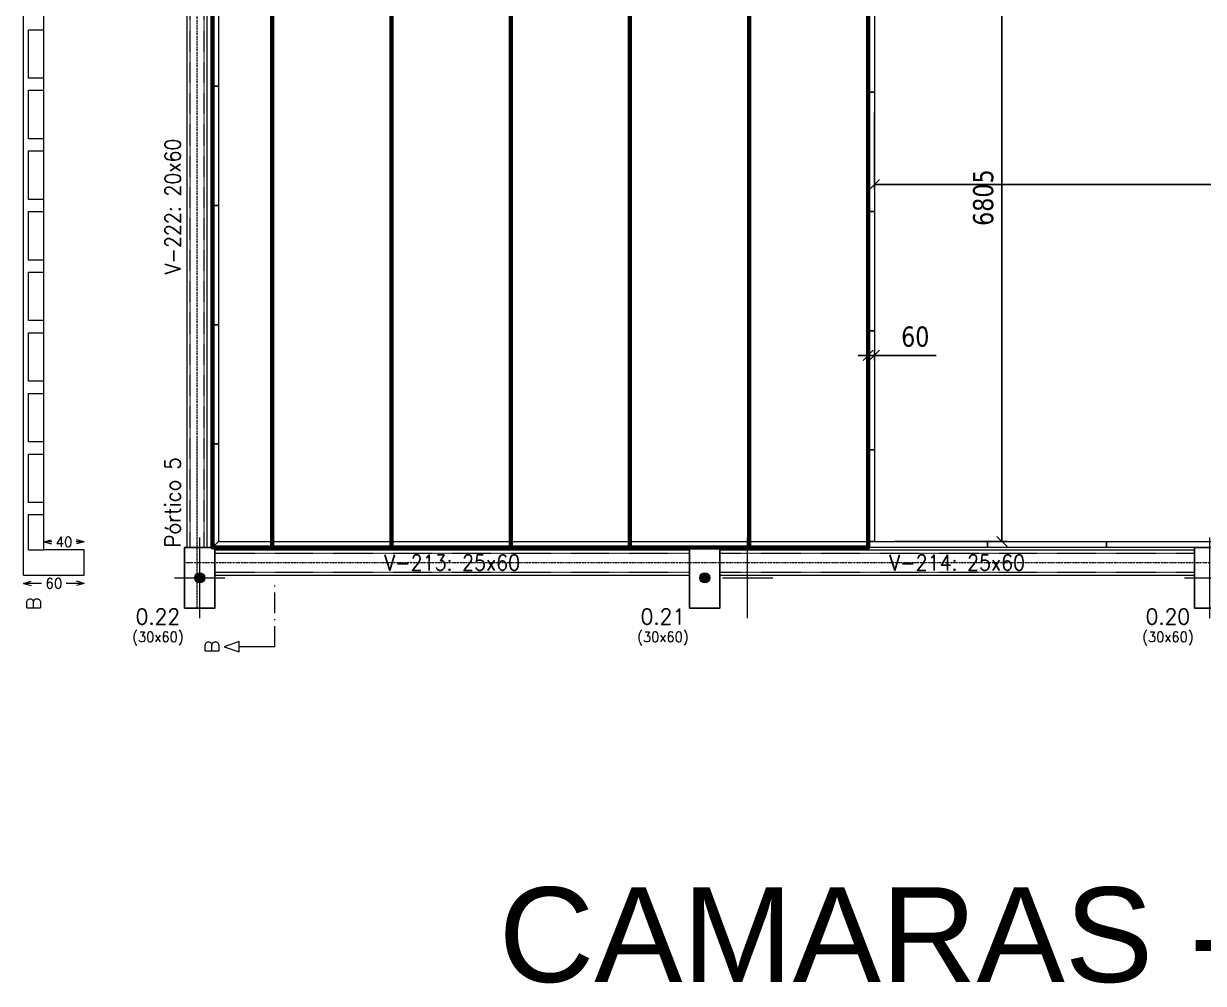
# Model space of a CAD drawing. Header units: millimetres. Extents: x 740136 to 774288, y 84630 to 126345.
# Drawn here: x 754598 to 766280, y 84630 to 94130 of the extents above; entities that cross this region are included whole.
import ezdxf
from ezdxf.enums import TextEntityAlignment as Align

# ---------------------------------------------------------------- set-up
doc = ezdxf.new("R2010")
doc.units = ezdxf.units.MM
doc.linetypes.add('CYPE_RAYAPUNTO', pattern=[0.4125, 0.2025, -0.105, 0, -0.105])
doc.linetypes.add('TRAZO_INTERIOR_VIGA', pattern=[0.1875, 0.125, -0.0625])
for name, color, linetype, lineweight in [('COTAS', 121, 'Continuous', 0), ('OT_SECC_FORJ', 7, 'Continuous', 15), ('PILAR_DIM', 7, 'Continuous', 9), ('PILAR_EJES', 1, 'Continuous', 0), ('PILAR_REF', 7, 'Continuous', 9), ('PUNTO_FIJO', 1, 'Continuous', 0), ('VIG_CARAS', 5, 'Continuous', 9), ('VIG_DIM_VIGAS', 7, 'Continuous', 9), ('VIG_EJES', 1, 'Continuous', 0), ('VIG_INT_DESC', 7, 'Continuous', 0), ('VIG_REF_PORTICOS', 3, 'Continuous', 9)]:
    doc.layers.add(name, color=color, linetype=linetype, lineweight=lineweight)
doc.layers.add('PILAR_HORMIGON', color=5, linetype='Continuous')
doc.styles.add('CYPETXT', font='romans__.ttf', dxfattribs={"height": 0.2})
doc.styles.add('FER08', font='verdana.ttf', dxfattribs={"width": 0.8})
doc.styles.get("Standard").update_dxf_attribs({"font": 'arial.ttf'})
doc.dimstyles.new('ESC1-100', dxfattribs={"dimscale": 100, "dimtxt": 2, "dimasz": 1, "dimexe": 0.5, "dimexo": 2, "dimgap": 0.8, "dimtad": 1, "dimdec": 0, "dimzin": 0, "dimdsep": 46, "dimtxsty": 'FER08', "dimblk1": 'OBLIQUE', "dimblk2": 'OBLIQUE', "dimsah": 1, "dimcen": 0.09, "dimclrd": 256, "dimclre": 256, "dimclrt": 80, "dimadec": 0, "dimazin": 0, "dimtfac": 1, "dimtdec": 4, "dimtmove": 0, "dimatfit": 3, "dimldrblk": 'OBLIQUE', "dimfxl": 1, "dimtolj": 1, "dimtzin": 0, "dimarcsym": 0})

# ---------------------------------------------------------------- blocks, each defined once
blk = doc.blocks.new('Ejes del pilar')
at = {"layer": 'PILAR_EJES'}
for p, q in [((0, -0.5), (0, 0.5)), ((-0.5, 0), (0.5, 0))]:
    blk.add_line(p, q, dxfattribs=at)
blk = doc.blocks.new('Punto fijo Centro')
at = {"layer": 'PUNTO_FIJO'}
h = blk.add_hatch(color=256, dxfattribs=at)
edge = h.paths.add_edge_path(flags=0)
edge.add_arc((0, 0), 0.0005, 0, 360)
blk.add_circle((0, 0), 0.0005, dxfattribs=at)
blk = doc.blocks.new('_OBLIQUE')
at = {"color": 0, "linetype": 'ByBlock'}
blk.add_line((-0.5, -0.5), (0.5, 0.5), dxfattribs=at)
blk = doc.blocks.new('*D461')
at = {"layer": 'COTAS', "lineweight": -2, "transparency": 16777216}
for p, q in [((771162.1078083949, 93635.03692087777), (771162.1078083949, 92485.76098600577)), ((763021.5078083946, 93249.46077494098), (763021.5078083946, 92485.76098600577)), ((763021.5078083946, 92535.76098600577), (771162.1078083949, 92535.76098600577))]:
    blk.add_line(p, q, dxfattribs=at)
at = {"layer": 'Defpoints', "color": 0, "lineweight": 70, "transparency": 16777216}
for p in [(771162.1078083949, 93835.03692087777), (763021.5078083946, 93449.46077494098), (771162.1078083949, 92535.76098600577)]:
    blk.add_point(p, dxfattribs=at)
at = {"layer": 'COTAS', "lineweight": -2, "transparency": 16777216, "xscale": 100, "yscale": 100, "zscale": 100, "rotation": 180}
blk.add_blockref('_OBLIQUE', (763021.5078083946, 92535.76098600577), dxfattribs=at)
at = {"layer": 'COTAS', "lineweight": -2, "transparency": 16777216, "xscale": 100, "yscale": 100, "zscale": 100}
blk.add_blockref('_OBLIQUE', (771162.1078083949, 92535.76098600577), dxfattribs=at)
at = {"layer": 'COTAS', "color": 80, "lineweight": 5, "transparency": 16777216, "insert": (767091.8078083948, 92720.32780937717), "char_height": 200, "attachment_point": 5, "style": 'FER08'}
blk.add_mtext('\\A1;8141', dxfattribs=at)
blk = doc.blocks.new('*D474')
at = {"layer": 'COTAS', "lineweight": -2, "transparency": 16777216}
for p, q in [((762961.4478083947, 90889.46077494098), (762961.4478083947, 90796.11237231403)), ((763021.5078083946, 90889.46077494098), (763021.5078083946, 90796.11237231403)), ((762961.4478083947, 90846.11237231403), (762861.4478083947, 90846.11237231403)), ((762961.4478083947, 90846.11237231403), (763021.5078083946, 90846.11237231403)), ((763021.5078083946, 90846.11237231403), (763632.0920931494, 90846.11237231403))]:
    blk.add_line(p, q, dxfattribs=at)
at = {"layer": 'Defpoints', "color": 0, "lineweight": 70, "transparency": 16777216}
for p in [(762961.4478083947, 91089.46077494098), (763021.5078083946, 91089.46077494098), (763021.5078083946, 90846.11237231403)]:
    blk.add_point(p, dxfattribs=at)
at = {"layer": 'COTAS', "lineweight": -2, "transparency": 16777216, "xscale": 100, "yscale": 100, "zscale": 100}
blk.add_blockref('_OBLIQUE', (762961.4478083947, 90846.11237231403), dxfattribs=at)
at = {"layer": 'COTAS', "lineweight": -2, "transparency": 16777216, "xscale": 100, "yscale": 100, "zscale": 100, "rotation": 180}
blk.add_blockref('_OBLIQUE', (763021.5078083946, 90846.11237231403), dxfattribs=at)
at = {"layer": 'COTAS', "color": 80, "lineweight": 70, "transparency": 16777216, "insert": (763426.7999507721, 91030.20908151484), "char_height": 200, "attachment_point": 5, "style": 'FER08'}
blk.add_mtext('\\A1;60', dxfattribs=at)
blk = doc.blocks.new('*D475')
at = {"layer": 'COTAS', "lineweight": -2, "transparency": 16777216}
for p, q in [((763221.5078083946, 95809.46077494098), (764335.3340381887, 95809.46077494098)), ((764285.3340381887, 95809.46077494098), (764285.3340381887, 89004.52117818355)), ((763221.5078083946, 89004.52117818355), (764335.3340381887, 89004.52117818355))]:
    blk.add_line(p, q, dxfattribs=at)
at = {"layer": 'Defpoints', "color": 0, "lineweight": 70, "transparency": 16777216}
for p in [(763021.5078083946, 95809.46077494098), (763021.5078083946, 89004.52117818355), (764285.3340381887, 89004.52117818355)]:
    blk.add_point(p, dxfattribs=at)
at = {"layer": 'COTAS', "lineweight": -2, "transparency": 16777216, "xscale": 100, "yscale": 100, "zscale": 100}
for p, rotation in [((764285.3340381887, 95809.46077494098), 90), ((764285.3340381887, 89004.52117818355), 270)]:
    blk.add_blockref('_OBLIQUE', p, dxfattribs=dict(at, rotation=rotation))
at = {"layer": 'COTAS', "color": 80, "lineweight": 70, "transparency": 16777216, "insert": (764100.7672148173, 92406.99097656239), "char_height": 200, "attachment_point": 5, "rotation": 90, "style": 'FER08'}
blk.add_mtext('\\A1;6805', dxfattribs=at)

msp = doc.modelspace()

# ---------------------------------------------------------------- linework, layer by layer
at = {"layer": 'COTAS', "color": 4, "lineweight": 5}
msp.add_line((763021.5078083946, 93449.46077494098), (762961.4478083947, 93449.46077494098), dxfattribs=at)
at = {"layer": 'COTAS', "color": 1, "lineweight": 70}
for points in [[(756467.0408264232, 95869.52023548032), (757060.5478083944, 95869.52023548032), (757060.5478083944, 88944.46117818361), (756467.0408264232, 88944.46117818361)], [(757060.5478083944, 95809.46077494098), (758240.5478083944, 95809.46077494098), (758240.5478083944, 88944.46117818361), (757060.5478083944, 88944.46117818361)], [(758240.7278083945, 95809.46077494098), (759420.7278083945, 95809.46077494098), (759420.7278083945, 88944.46117818361), (758240.7278083945, 88944.46117818361)], [(759420.9078083945, 95809.46077494098), (760600.9078083945, 95809.46077494098), (760600.9078083945, 88944.46117818361), (759420.9078083945, 88944.46117818361)], [(760601.0878083946, 95809.46077494098), (761781.0878083946, 95809.46077494098), (761781.0878083946, 88944.46117818361), (760601.0878083946, 88944.46117818361)], [(761781.0878083946, 95809.46077494098), (762961.0878083946, 95809.46077494098), (762961.0878083946, 88944.46117818361), (761781.0878083946, 88944.46117818361)]]:
    msp.add_lwpolyline(points, close=True, dxfattribs=at)
at = {"layer": 'COTAS', "color": 2, "lineweight": 5}
for points in [[(756466.8608264232, 93509.70077494091), (756466.8608264232, 94689.70077494091), (756526.9208264231, 94689.70077494091), (756526.9208264231, 93509.52077494086)], [(756466.8608264232, 92329.52077494086), (756466.8608264232, 93509.52077494086), (756526.9208264231, 93509.52077494086), (756526.9208264231, 92329.3407749408)], [(756466.8608264232, 91149.3407749408), (756466.8608264232, 92329.3407749408), (756526.9208264231, 92329.3407749408), (756526.9208264231, 91149.16077494076)], [(756466.8608264232, 89969.16077494076), (756466.8608264232, 91149.16077494076), (756526.9208264231, 91149.16077494076), (756526.9208264231, 89968.9807749407)], [(756466.8608264232, 88944.46117818361), (756466.8608264232, 89968.9807749407), (756526.9208264231, 89968.9807749407), (756526.9208264231, 89004.52117818355)], [(756526.9208264231, 89004.52117818355), (757060.5478083944, 89004.52117818355), (757060.3678083944, 88944.46117818361), (756466.8608264232, 88944.46117818361)], [(757060.5478083944, 89004.52117818355), (758240.5478083944, 89004.52117818355), (758240.5478083944, 88944.46117818361), (757060.3678083944, 88944.46117818361)], [(758240.7278083945, 89004.52117818355), (759420.7278083945, 89004.52117818355), (759420.7278083945, 88944.46117818361), (758240.5478083944, 88944.46117818361)], [(759420.9078083945, 89004.52117818355), (760600.9078083945, 89004.52117818355), (760600.9078083945, 88944.46117818361), (759420.7278083945, 88944.46117818361)], [(760601.0878083946, 89004.52117818355), (761781.0878083946, 89004.52117818355), (761781.0878083946, 88944.46117818361), (760600.9078083945, 88944.46117818361)], [(761781.0878083946, 89004.52117818355), (762961.0878083946, 89004.52117818355), (762961.0878083946, 88944.46117818361), (761780.9078083945, 88944.46117818361)]]:
    msp.add_lwpolyline(points, close=True, dxfattribs=at)
at = {"layer": 'COTAS', "color": 4, "lineweight": 5}
for points in [[(763021.5078083946, 94629.46077494098), (763021.5078083946, 93449.46077494098), (762961.4478083947, 93449.46077494098), (762961.4478083947, 94629.46077494098)], [(763021.5078083946, 93449.46077494098), (763021.5078083946, 92269.46077494098), (762961.4478083947, 92269.46077494098), (762961.4478083947, 93449.46077494098)], [(763021.5078083946, 92269.46077494098), (763021.5078083946, 91089.46077494098), (762961.4478083947, 91089.46077494098), (762961.4478083947, 92269.46077494098)], [(763021.5078083946, 91089.46077494098), (763021.5078083946, 89909.46077494098), (762961.4478083947, 89909.46077494098), (762961.4478083947, 91089.46077494098)], [(763021.5078083946, 89909.46077494098), (763021.5078083946, 89004.52117818355), (762961.612342898, 89004.52117818355), (762961.4478083947, 89909.46077494098)], [(762961.2678083946, 89004.52117818355), (764141.2678083946, 89004.52117818355), (764141.2678083946, 88944.46117818361), (762961.0878083946, 88944.46117818361)], [(764141.4478083947, 89004.52117818355), (765321.4478083947, 89004.52117818355), (765321.4478083947, 88944.46117818361), (764141.2678083946, 88944.46117818361)], [(765321.4478083947, 89004.52117818355), (766501.4478083947, 89004.52117818355), (766501.4478083947, 88944.46117818361), (765321.2678083946, 88944.46117818361)]]:
    msp.add_lwpolyline(points, close=True, dxfattribs=at)
at = {"layer": 'OT_SECC_FORJ'}
for p, q in [((754598.0247417532, 88919.46096303288), (754598.0247417532, 95894.52099009165)), ((754798.0264629592, 88919.46096303288), (754798.0264629592, 95894.52099009165)), ((754798.0264629592, 88999.46165151527), (754873.0271084115, 89019.46182363587)), ((755198.0299053713, 88999.46165151527), (755123.029259919, 89019.46182363587)), ((754598.0247417532, 88669.45881152539), (754598.0247417532, 88919.46096303288)), ((754598.0247417532, 88919.46096303288), (754598.0247417532, 88919.46096303288)), ((754648.0251720548, 88919.46096303288), (754798.0264629592, 88919.46096303288)), ((754798.0264629592, 88999.46165151527), (754873.0271084115, 88979.46147939467)), ((754876.5271385326, 88999.46165151527), (754798.0264629592, 88999.46165151527)), ((755198.0299053713, 88919.46096303288), (754798.0264629592, 88919.46096303288)), ((755198.0299053713, 88999.46165151527), (755119.5292297979, 88999.46165151527)), ((755198.0299053713, 88999.46165151527), (755123.029259919, 88979.46147939467)), ((755198.0299053713, 88669.45881152539), (755198.0299053713, 88919.46096303288)), ((754598.0247417532, 88669.45881152539), (755198.0299053713, 88669.45881152539)), ((754598.0247417532, 88589.45812304299), (754673.0253872055, 88609.4582951636)), ((754598.0247417532, 88589.45812304299), (754673.0253872055, 88569.4579509224)), ((754776.5262779295, 88589.45812304299), (754598.0247417532, 88589.45812304299)), ((755198.0299053713, 88589.45812304299), (755019.5283691948, 88589.45812304299)), ((755198.0299053713, 88589.45812304299), (755123.029259919, 88609.4582951636)), ((755198.0299053713, 88589.45812304299), (755123.029259919, 88569.4579509224)), ((757084.0461363436, 88559.12452866009), (757084.0461363436, 88569.1246147204)), ((757084.0461363436, 88295.78892907221), (757084.0461363436, 88499.12401229829)), ((757084.0461363436, 88225.78832665012), (757084.0461363436, 88235.7884127104)), ((757084.0461363436, 87962.45272706222), (757084.0461363436, 88165.78781028831)), ((757084.0461363436, 87962.45272706222), (756734.0431242331, 87962.45272706222))]:
    msp.add_line(p, q, dxfattribs=at)
for points in [[(754798.0264629592, 93589.50115319266), (754648.0251720548, 93589.50115319266), (754648.0251720548, 94069.50528408703), (754798.0264629592, 94069.50528408703)], [(754798.0264629592, 92989.4959895747), (754648.0251720548, 92989.4959895747), (754648.0251720548, 93469.50012046908), (754798.0264629592, 93469.50012046908)], [(754798.0264629592, 92389.49082595675), (754648.0251720548, 92389.49082595675), (754648.0251720548, 92869.49495685111), (754798.0264629592, 92869.49495685111)], [(754798.0264629592, 91789.48566233879), (754648.0251720548, 91789.48566233879), (754648.0251720548, 92269.48979323315), (754798.0264629592, 92269.48979323315)], [(754798.0264629592, 91189.48049872082), (754648.0251720548, 91189.48049872082), (754648.0251720548, 91669.4846296152), (754798.0264629592, 91669.4846296152)], [(754798.0264629592, 90589.47533510286), (754648.0251720548, 90589.47533510286), (754648.0251720548, 91069.47946599722), (754798.0264629592, 91069.47946599722)], [(754798.0264629592, 89989.4701714849), (754648.0251720548, 89989.4701714849), (754648.0251720548, 90469.47430237927), (754798.0264629592, 90469.47430237927)], [(754798.0264629592, 89389.46500786694), (754648.0251720548, 89389.46500786694), (754648.0251720548, 89869.46913876131), (754798.0264629592, 89869.46913876131)], [(754648.0251720548, 88919.46096303288), (754648.0251720548, 89269.46397514336), (754798.0264629592, 89269.46397514336)]]:
    msp.add_lwpolyline(points, dxfattribs=at)
msp.add_lwpolyline([(756734.0431242331, 87912.45229676073), (756734.0431242331, 88012.45315736372), (756584.0418333287, 87962.45272706222), (756734.0431242331, 87912.45229676073)], close=True, dxfattribs=at)
at = {"layer": 'PILAR_HORMIGON'}
for points in [[(756192.038459765, 88344.45601456566), (756492.041041574, 88344.45601456566), (756492.041041574, 88944.46117818361), (756192.038459765, 88944.46117818361), (756192.038459765, 88344.45601456566)], [(761192.0814899147, 88344.45601456566), (761492.0840717236, 88344.45601456566), (761492.0840717236, 88944.46117818361), (761192.0814899147, 88944.46117818361), (761192.0814899147, 88344.45601456566)], [(766192.1245200643, 88344.45601456566), (766492.1271018733, 88344.45601456566), (766492.1271018733, 88944.46117818361), (766192.1245200643, 88944.46117818361), (766192.1245200643, 88344.45601456566)]]:
    msp.add_lwpolyline(points, close=True, dxfattribs=at)
at = {"layer": 'VIG_CARAS'}
for p, q in [((756217.0386749157, 88944.46117818361), (756217.0386749157, 95869.52077494092)), ((756417.0403961217, 88944.46117818361), (756417.0403961217, 95869.52077494092)), ((756492.041041574, 88919.46096303288), (761192.0814899147, 88919.46096303288)), ((761492.0840717236, 88919.46096303288), (766192.1245200643, 88919.46096303288)), ((756492.041041574, 88669.45881152539), (761192.0814899147, 88669.45881152539)), ((761492.0840717236, 88669.45881152539), (766192.1245200643, 88669.45881152539))]:
    msp.add_line(p, q, dxfattribs=at)
at = {"layer": 'VIG_EJES', "linetype": 'CYPE_RAYAPUNTO'}
for p, q in [((756317.0395355187, 88344.45601456566), (756317.0395355187, 96119.5229264484)), ((756192.038459765, 88794.45988727912), (771922.1738326158, 88794.45988727912))]:
    msp.add_line(p, q, dxfattribs=at)
at = {"layer": 'VIG_INT_DESC', "linetype": 'TRAZO_INTERIOR_VIGA'}
for p, q in [((756247.0389330966, 88944.46117818361), (756247.0389330966, 95869.52077494092)), ((756387.0401379408, 88944.46117818361), (756387.0401379408, 95869.52077494092)), ((756492.041041574, 88889.46070485197), (761192.0814899147, 88889.46070485197)), ((761492.0840717236, 88889.46070485197), (766192.1245200643, 88889.46070485197)), ((756492.041041574, 88699.45906970628), (761192.0814899147, 88699.45906970628)), ((761492.0840717236, 88699.45906970628), (766192.1245200643, 88699.45906970628))]:
    msp.add_line(p, q, dxfattribs=at)

# ---------------------------------------------------------------- block references
at = {"layer": 'PILAR_EJES', "xscale": 500.0043030149666, "yscale": 800.0068848239466, "zscale": 1000.008606029933}
for p in [(756342.0397506695, 88644.45859637464), (761766.7185764001, 88644.45859637464), (766342.1258109688, 88644.45859637464)]:
    msp.add_blockref('Ejes del pilar', p, dxfattribs=at)
at = {"layer": 'PUNTO_FIJO', "xscale": 100000.8606029933, "yscale": 100000.8606029933, "zscale": 100000.8606029933}
for p in [(756342.0397506695, 88644.45859637464), (761342.0827808192, 88644.45859637464)]:
    msp.add_blockref('Punto fijo Centro', p, dxfattribs=at)

# ---------------------------------------------------------------- texts
at = {"layer": 'COTAS', "color": 2, "lineweight": 70}
msp.add_text('CAMARAS - MT', height=938.1406448305352, dxfattribs=at).set_placement((759301.7753625326, 84643.19748625756))
at = {"layer": 'OT_SECC_FORJ', "style": 'CYPETXT'}
for s, width, p, p2 in [('40', 0.8720873124151274, (754914.0274612587, 88949.46122121377), (755082.0289070718, 88949.46122121377)), ('60', 0.8720873124145232, (754814.0266006558, 88539.4576927415), (754982.0280464687, 88539.4576927415))]:
    msp.add_text(s, height=100.0008606029933, dxfattribs=dict(at, width=width)).set_placement(p, p2, align=Align.FIT)
at = {"layer": 'OT_SECC_FORJ', "style": 'CYPETXT', "width": 0.838142465753416}
for p, p2 in [((754764.6928427583, 88322.455825233), (754764.6928427583, 88456.45697844101)), ((756530.708041007, 87895.45215045822), (756530.708041007, 88029.45330366623))]:
    msp.add_text('B', height=133.3344808039912, rotation=90, dxfattribs=at).set_placement(p, p2, align=Align.FIT)
at = {"layer": 'PILAR_DIM', "lineweight": 0, "style": 'CYPETXT', "width": 0.8424262544899246}
for p, p2 in [((755673.5339975385, 88009.45313154564), (756182.0383737047, 88009.45313154564)), ((760673.5770276882, 88009.45313154564), (761182.0814038543, 88009.45313154564)), ((765673.6200578378, 88009.45313154564), (766182.124434004, 88009.45313154564))]:
    msp.add_text('(30x60)', height=100.0008606029933, dxfattribs=at).set_placement(p, p2, align=Align.FIT)
at = {"layer": 'PILAR_REF', "style": 'CYPETXT'}
for s, width, p, p2 in [('0.22', 0.8503116448767967, (755707.2842879919, 88183.62129709584), (756148.2880832511, 88183.62129709584)), ('0.21', 0.8503116448770212, (760707.3273181416, 88183.62129709584), (761148.3311134009, 88183.62129709584)), ('0.20', 0.8503116448770212, (765707.3703482912, 88183.62129709584), (766148.3741435505, 88183.62129709584))]:
    msp.add_text(s, height=153.3346529245897, dxfattribs=dict(at, width=width)).set_placement(p, p2, align=Align.FIT)
at = {"layer": 'VIG_DIM_VIGAS', "style": 'CYPETXT', "width": 0.7833852117713181}
msp.add_text('V-222: 20x60', height=153.3346529245897, rotation=90, dxfattribs=at).set_placement((756151.2047750187, 91647.85944350979), (756151.2047750187, 92991.1210035595), align=Align.FIT)
at = {"layer": 'VIG_DIM_VIGAS', "style": 'CYPETXT', "width": 0.7833852117713267}
for s, p, p2 in [('V-213: 25x60', (758170.4304857195, 88717.79256081683), (759513.6920457692, 88717.79256081683)), ('V-214: 25x60', (763170.4735158691, 88717.79256081683), (764513.7350759188, 88717.79256081683))]:
    msp.add_text(s, height=153.3346529245897, dxfattribs=at).set_placement(p, p2, align=Align.FIT)
at = {"layer": 'VIG_REF_PORTICOS', "style": 'CYPETXT', "width": 0.7954081732404835}
msp.add_text('Pórtico 5', height=153.3346529245897, rotation=90, dxfattribs=at).set_placement((756151.2047750187, 88944.46117818361), (756151.2047750187, 89835.46884615629), align=Align.FIT)

# ---------------------------------------------------------------- dimensions: what is measured, and where the dimension line sits
at = {"layer": 'COTAS', "color": 1, "lineweight": 70}
dim = msp.add_linear_dim(base=(764285.3340381887, 89004.52117818355), p1=(763021.5078083946, 95809.46077494098), p2=(763021.5078083946, 89004.52117818355), angle=90, dimstyle='ESC1-100', dxfattribs=at)
dim.commit()
dim.dimension.update_dxf_attribs({"geometry": '*D475', "text_midpoint": (764100.7672148173, 92406.99097656239)})
at = {"layer": 'COTAS', "color": 1, "lineweight": 5}
dim = msp.add_linear_dim(base=(771162.1078083949, 92535.76098600577), p1=(763021.5078083946, 93449.46077494098), p2=(771162.1078083949, 93835.03692087777), dimstyle='ESC1-100', dxfattribs=at)
dim.commit()
dim.dimension.update_dxf_attribs({"geometry": '*D461', "text_midpoint": (767091.8078083948, 92720.32780937717)})
at = {"layer": 'COTAS', "color": 2, "lineweight": 70}
dim = msp.add_linear_dim(base=(763021.5078083946, 90846.11237231403), p1=(762961.4478083947, 91089.46077494098), p2=(763021.5078083946, 91089.46077494098), dimstyle='ESC1-100', dxfattribs=at)
dim.commit()
dim.dimension.update_dxf_attribs({"geometry": '*D474', "text_midpoint": (763426.7999507721, 91030.20908151484)})

doc.saveas('drawing.dxf')
